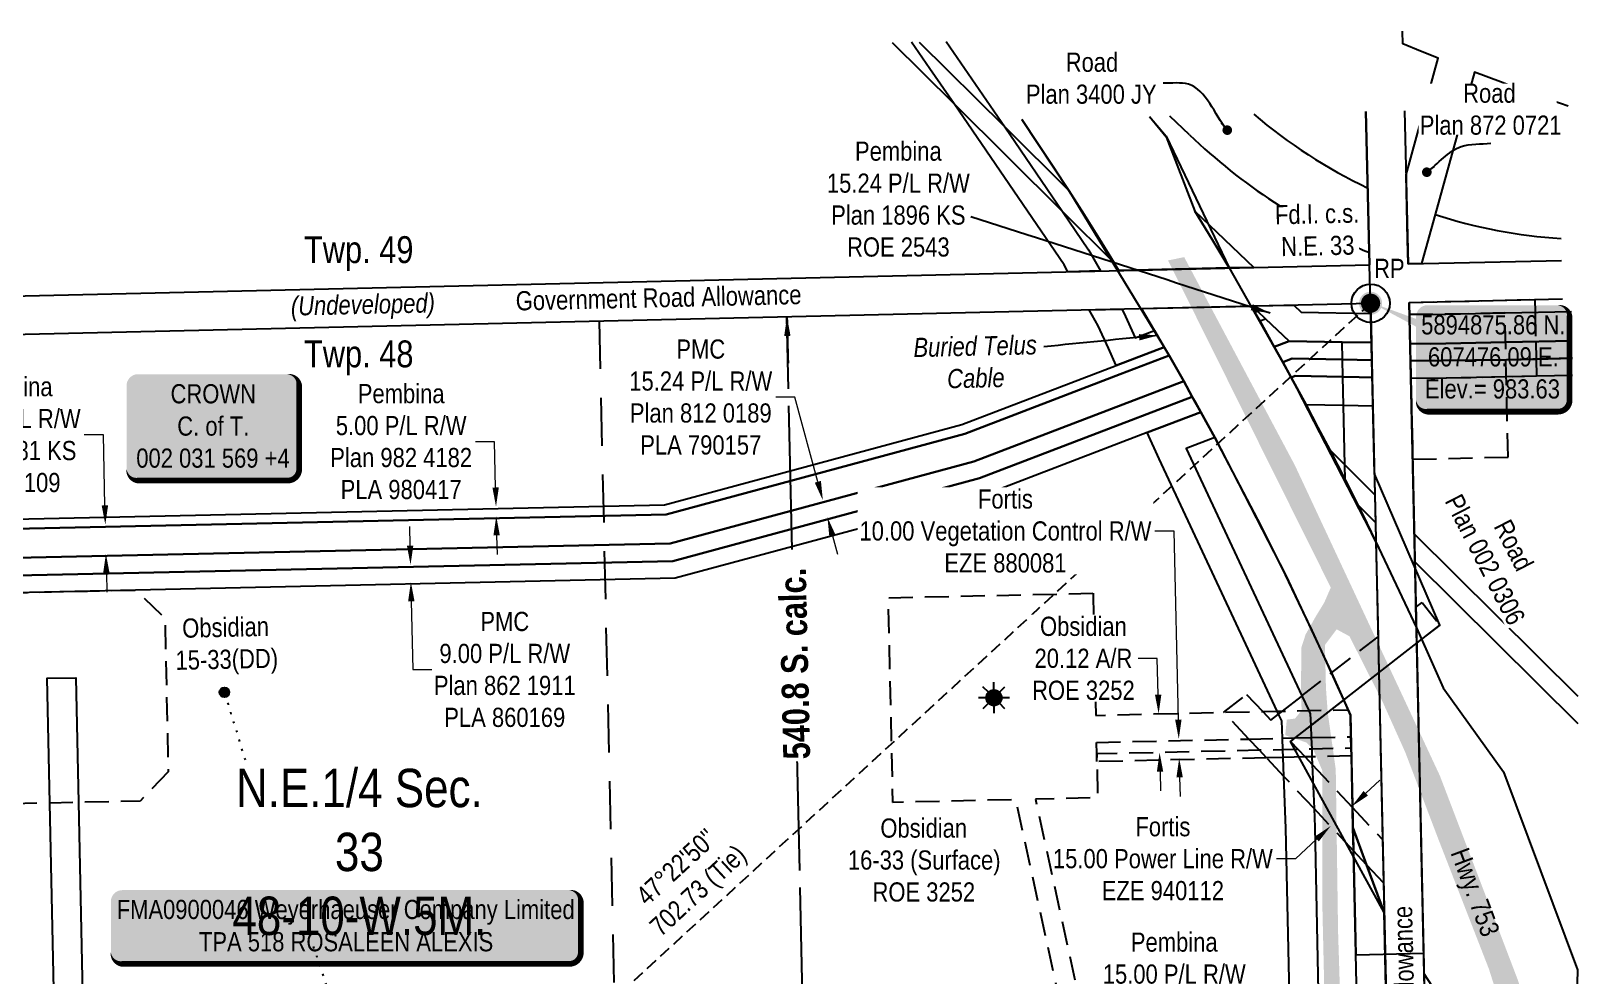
# Model space of a CAD drawing. Extents: x 605913 to 608337, y 5892047 to 5896223.
# Drawn here: x 606778 to 607590, y 5894525 to 5895018 of the extents above; entities that cross this region are included whole.
import ezdxf
from ezdxf.enums import TextEntityAlignment as Align

# ---------------------------------------------------------------- set-up
doc = ezdxf.new("R2010")
doc.units = 0
doc.header["$LTSCALE"] = 5
doc.header["$PDSIZE"] = 5
for name, pattern in [('foc-ACCESSROAD', [3.75, 2.5, -1.25]), ('foc-COORDS', [16.75, 15, -1.75]), ('foc-DOT', [1, 0.2, -0.8]), ('foc-FLOWLINE', [3.75, 2.5, -1.25]), ('foc-LSD', [8, 5, -3]), ('foc-TIELINE', [1.875, 1.25, -0.625])]:
    doc.linetypes.add(name, pattern=pattern)
doc.layers.get('Defpoints').update_dxf_attribs({"color": 9})
for name, color, linetype in [('35', 37, 'Continuous'), ('ABADATA-DRILL', 8, 'foc-DOT'), ('ABADATA-DRILL-T', 8, 'Continuous'), ('AS-POWER', 104, 'foc-POWER'), ('AS-ROADS', 254, 'Continuous'), ('AS-TELUS', 224, 'foc-TEL'), ('C-RW', 13, 'Continuous'), ('C-SYMBOL', 7, 'Continuous'), ('C-WS', 13, 'foc-ACCESSROAD'), ('C-WS-S', 13, 'Continuous'), ('CG-NOTES', 7, 'Continuous'), ('D-TXT', 6, 'Continuous'), ('DETAIL-T', 7, 'Continuous'), ('F-EZE', 190, 'foc-FLOWLINE'), ('F-RW', 190, 'Continuous'), ('F-WS', 190, 'foc-ACCESSROAD'), ('L-BD', 7, 'Continuous'), ('L-MON', 1, 'Continuous'), ('L-ROAD-T', 7, 'Continuous'), ('L-SEC', 7, 'Continuous'), ('L-SECLBL', 7, 'Continuous'), ('L-SECTION-LSD', 7, 'foc-LSD'), ('L-TIE', 7, 'foc-TIELINE'), ('L-TITLEDB', 4, 'Continuous'), ('L-TITLEDB-T', 4, 'Continuous'), ('P-OFFSETS', 7, 'foc-COORDS')]:
    doc.layers.add(name, color=color, linetype=linetype)
for name, color, linetype, lineweight in [('C-AR-T', 13, 'Continuous', 9), ('F-EZE-T', 190, 'Continuous', 9), ('F-RW-T', 190, 'Continuous', 9), ('T-TEXT', 48, 'Continuous', 18)]:
    doc.layers.add(name, color=color, linetype=linetype, lineweight=lineweight)
doc.styles.add('175L', font='ARIALN.TTF', dxfattribs={"height": 20})
doc.styles.add('80', font='ARIALN.TTF', dxfattribs={"height": 10})
doc.styles.add('80CG', font='ARIALN.TTF', dxfattribs={"height": 10})
doc.styles.add('80L', font='ARIALN.TTF', dxfattribs={"height": 10})
doc.styles.add('80LS', font='ARIALNI.TTF', dxfattribs={"height": 10})
doc.styles.add('foc-LtypeFont', font='ARIALN.TTF', dxfattribs={"height": 7.35})
doc.linetypes.add('foc-POWER', pattern='A,6,-1,["P",foc-LtypeFont,S=0.2,R=0,X=-0.625,Y=-0.75],-1.24,4', length=12.24)
doc.linetypes.add('foc-TEL', pattern='A,2,-1,["T",foc-LtypeFont,S=0.2,R=0,X=-0.425,Y=-0.75],-1.24,8', length=12.24)
doc.dimstyles.new('Compass 5 000', dxfattribs={"dimscale": 5, "dimtxt": 9, "dimasz": 2, "dimexe": 0.2, "dimexo": 0.0625, "dimgap": 0.5, "dimtad": 0, "dimtih": 1, "dimtoh": 1, "dimzin": 0, "dimdsep": 46, "dimtxsty": '80CG', "dimcen": 0.1, "dimse1": 1, "dimse2": 1, "dimclrd": 256, "dimclrt": 256, "dimaunit": 1, "dimadec": 4, "dimazin": 0, "dimtfac": 0.06, "dimtofl": 0, "dimtmove": 0, "dimatfit": 1, "dimfxl": 0.2, "dimtolj": 1, "dimtzin": 0, "dimlwd": -1, "dimarcsym": 0})

# ---------------------------------------------------------------- blocks, each defined once
blk = doc.blocks.new('*U40')
h = blk.add_hatch(color=255)
edge = h.paths.add_edge_path()
edge.add_line((-116.5, -20), (116.5, -20))
edge.add_arc((116.5, -14), 6, 270, 360)
edge.add_line((122.5, -14), (122.5, 12.5))
edge.add_arc((116.5, 12.5), 6, 0, 90)
edge.add_line((116.5, 18.5), (-116.5, 18.5))
edge.add_arc((-116.5, 12.5), 6, 90, 180)
edge.add_line((-122.5, 12.5), (-122.5, -14))
edge.add_arc((-116.5, -14), 6, 180, 270)
at = {"color": 44, "flags": 128}
blk.add_lwpolyline([(-116.5, -20, 3, 3, 0), (116.5, -20, 3, 3, 0.414214), (122.5, -14, 3, 3, 0), (122.5, 12.5, 3, 0, 0.414214), (116.5, 18.5, 0, 0, 0), (-116.5, 18.5, 0, 0, 0.414214), (-122.5, 12.5, 0, 0, 0), (-122.5, -14, 0, 3, 0.414214)], format="xyseb", close=True, dxfattribs=at)
at = {"color": 44, "style": '80'}
blk.add_attdef('ENTER_TEXT_001', (-35.99, -5), '', height=10, dxfattribs=at)
blk = doc.blocks.new('*D42')
at = {"layer": 'Defpoints', "color": 0, "transparency": 16777216}
for p in [(607366.89, 5894648.45), (607367.11, 5894638.45), (607376.34, 5894638.65)]:
    blk.add_point(p, dxfattribs=at)
at = {"layer": 'F-EZE-T', "transparency": 16777216}
for p, q in [((607373.73, 5894757.05), (607363.73, 5894757.05)), ((607375.9, 5894658.66), (607373.73, 5894757.05)), ((607376.57, 5894628.66), (607376.79, 5894618.66))]:
    blk.add_line(p, q, dxfattribs=at)
for points in [[(607377.57, 5894658.69), (607374.24, 5894658.62), (607376.12, 5894648.66)], [(607378.23, 5894628.69), (607374.9, 5894628.62), (607376.34, 5894638.65)]]:
    blk.add_solid(points, dxfattribs=at)
at = {"layer": 'F-EZE-T', "transparency": 16777216, "insert": (607285.8, 5894757.05), "char_height": 10, "attachment_point": 5, "style": '80CG', "bg_fill": 3, "box_fill_scale": 1.1, "bg_fill_color": 256, "bg_fill_true_color": 13158600, "bg_fill_transparency": 0}
blk.add_mtext('\\A1;Fortis\\P10.00 Vegetation Control R/W\\PEZE 880081', dxfattribs=at)
blk = doc.blocks.new('*D43')
at = {"layer": 'Defpoints', "color": 0, "transparency": 16777216}
for p in [(607455.29, 5894603.25), (607471.2, 5894608.2), (607460.23, 5894597.96)]:
    blk.add_point(p, dxfattribs=at)
at = {"layer": 'F-EZE-T', "transparency": 16777216}
for p, q in [((607473.57, 5894620.32), (607480.87, 5894627.14)), ((607447.98, 5894596.42), (607436.98, 5894586.16)), ((607436.98, 5894586.16), (607426.98, 5894586.16))]:
    blk.add_line(p, q, dxfattribs=at)
for points in [[(607472.43, 5894621.54), (607474.7, 5894619.1), (607466.26, 5894613.49)], [(607446.84, 5894597.64), (607449.12, 5894595.2), (607455.29, 5894603.25)]]:
    blk.add_solid(points, dxfattribs=at)
at = {"layer": 'F-EZE-T', "transparency": 16777216, "insert": (607367.84, 5894586.16), "char_height": 10, "attachment_point": 5, "style": '80CG'}
blk.add_mtext('\\A1;Fortis\\P15.00 Power Line R/W\\PEZE 940112', dxfattribs=at)
blk = doc.blocks.new('*D49')
at = {"layer": 'Defpoints', "color": 0, "transparency": 16777216}
for p in [(607193.03, 5894764.28), (607153.05, 5894762.95), (607155.43, 5894754.13)]:
    blk.add_point(p, dxfattribs=at)
at = {"layer": 'F-RW-T', "transparency": 16777216}
for p, q in [((607176.12, 5894826.9), (607166.12, 5894826.9)), ((607188.04, 5894782.76), (607176.12, 5894826.9)), ((607195.63, 5894754.62), (607198.24, 5894744.97))]:
    blk.add_line(p, q, dxfattribs=at)
for points in [[(607189.65, 5894783.19), (607186.43, 5894782.32), (607190.64, 5894773.1)], [(607197.24, 5894755.06), (607194.02, 5894754.19), (607193.03, 5894764.28)]]:
    blk.add_solid(points, dxfattribs=at)
at = {"layer": 'F-RW-T', "transparency": 16777216, "insert": (607127.03, 5894826.9), "char_height": 10, "attachment_point": 5, "style": '80CG'}
blk.add_mtext('\\A1;PMC\\P15.24 P/L R/W\\PPlan 812 0189\\PPLA 790157', dxfattribs=at)
blk = doc.blocks.new('*D50')
at = {"layer": 'Defpoints', "color": 0, "transparency": 16777216}
for p in [(607037.9, 5894740.78), (607038.09, 5894731.79), (606975.97, 5894730.46)]:
    blk.add_point(p, dxfattribs=at)
at = {"layer": 'F-RW-T', "transparency": 16777216}
for p, q in [((606975.57, 5894749.45), (606975.35, 5894759.45)), ((606976.19, 5894720.46), (606976.95, 5894684.85)), ((606976.95, 5894684.85), (606986.95, 5894684.85))]:
    blk.add_line(p, q, dxfattribs=at)
for points in [[(606977.23, 5894749.49), (606973.9, 5894749.42), (606975.78, 5894739.45)], [(606977.85, 5894720.5), (606974.52, 5894720.43), (606975.97, 5894730.46)]]:
    blk.add_solid(points, dxfattribs=at)
at = {"layer": 'F-RW-T', "transparency": 16777216, "insert": (607024.89, 5894684.85), "char_height": 10, "attachment_point": 5, "style": '80CG'}
blk.add_mtext('\\A1;PMC\\P9.00 P/L R/W\\PPlan 862 1911\\PPLA 860169', dxfattribs=at)
blk = doc.blocks.new('*D51')
at = {"layer": 'Defpoints', "color": 0, "transparency": 16777216}
for p in [(607432.84, 5894518.38), (607435.74, 5894440.01), (607450.73, 5894440.56)]:
    blk.add_point(p, dxfattribs=at)
at = {"layer": 'F-RW-T', "transparency": 16777216}
for p, q in [((607422.84, 5894518.01), (607412.85, 5894517.64)), ((607457.82, 5894519.31), (607467.81, 5894519.68))]:
    blk.add_line(p, q, dxfattribs=at)
for points in [[(607457.75, 5894520.97), (607457.88, 5894517.64), (607447.82, 5894518.93)], [(607422.78, 5894519.67), (607422.91, 5894516.34), (607432.84, 5894518.38)]]:
    blk.add_solid(points, dxfattribs=at)
at = {"layer": 'F-RW-T', "transparency": 16777216, "insert": (607373.76, 5894517.64), "char_height": 10, "attachment_point": 5, "style": '80CG'}
blk.add_mtext('\\A1;Pembina\\P15.00 P/L R/W\\PPlan 942 2990\\PPLA 930954', dxfattribs=at)
blk = doc.blocks.new('*D52')
at = {"layer": 'Defpoints', "color": 0, "transparency": 16777216}
for p in [(606986.49, 5894769.05), (606986.6, 5894764.06), (607020.33, 5894769.78)]:
    blk.add_point(p, dxfattribs=at)
at = {"layer": 'F-RW-T', "transparency": 16777216}
for p, q in [((607019.6, 5894803.67), (607009.6, 5894803.67)), ((607020.12, 5894779.77), (607019.6, 5894803.67)), ((607020.65, 5894754.78), (607020.86, 5894744.79))]:
    blk.add_line(p, q, dxfattribs=at)
for points in [[(607021.78, 5894779.81), (607018.45, 5894779.74), (607020.33, 5894769.78)], [(607022.32, 5894754.82), (607018.98, 5894754.75), (607020.44, 5894764.78)]]:
    blk.add_solid(points, dxfattribs=at)
at = {"layer": 'F-RW-T', "transparency": 16777216, "insert": (606970.9, 5894803.67), "char_height": 10, "attachment_point": 5, "style": '80CG'}
blk.add_mtext('\\A1;Pembina\\P5.00 P/L R/W\\PPlan 982 4182\\PPLA 980417', dxfattribs=at)
blk = doc.blocks.new('*D55')
at = {"layer": 'Defpoints', "color": 0, "transparency": 16777216}
for p in [(606798.35, 5894760.03), (606816.72, 5894760.42), (606798.67, 5894744.8)]:
    blk.add_point(p, dxfattribs=at)
at = {"layer": 'F-RW-T', "transparency": 16777216}
for p, q in [((606815.72, 5894807.31), (606805.72, 5894807.31)), ((606816.5, 5894770.42), (606815.72, 5894807.31)), ((606817.26, 5894735.2), (606817.47, 5894725.2))]:
    blk.add_line(p, q, dxfattribs=at)
for points in [[(606818.17, 5894770.45), (606814.84, 5894770.38), (606816.72, 5894760.42)], [(606818.92, 5894735.24), (606815.59, 5894735.16), (606817.04, 5894745.2)]]:
    blk.add_solid(points, dxfattribs=at)
at = {"layer": 'F-RW-T', "transparency": 16777216, "insert": (606766.63, 5894807.31), "char_height": 10, "attachment_point": 5, "style": '80CG'}
blk.add_mtext('\\A1;Pembina\\P15.24 P/L R/W\\PPlan 1981 KS\\PROE 3109', dxfattribs=at)
blk = doc.blocks.new('GAS')
h = blk.add_hatch(color=255)
h.dxf.hatch_style = 1
edge = h.paths.add_edge_path()
edge.add_arc((0, 0), 0.9, 0, 360)
for p, q in [((-0.81, 0), (-1.62, 0)), ((-0.57, 0.57), (-1.14, 1.14)), ((0, 0.81), (0, 1.62)), ((0.57, 0.57), (1.14, 1.14)), ((1.62, 0), (0.81, 0)), ((-0.57, -0.57), (-1.14, -1.14)), ((0, -0.81), (0, -1.62)), ((1.14, -1.14), (0.57, -0.57))]:
    blk.add_line(p, q)
blk.add_circle((0, 0), 0.8)
blk = doc.blocks.new('*U60')
h = blk.add_hatch(color=59)
edge = h.paths.add_edge_path()
edge.add_line((-39, -28.5), (39, -28.5))
edge.add_arc((39, -22.5), 6, 270, 360)
edge.add_line((45, -22.5), (45, 21))
edge.add_arc((39, 21), 6, 0, 90)
edge.add_line((39, 27), (-39, 27))
edge.add_arc((-39, 21), 6, 90, 180)
edge.add_line((-45, 21), (-45, -22.5))
edge.add_arc((-39, -22.5), 6, 180, 270)
at = {"color": 1, "flags": 128}
blk.add_lwpolyline([(-39, -28.5, 3, 3, 0), (39, -28.5, 3, 3, 0.414214), (45, -22.5, 3, 3, 0), (45, 21, 3, 0, 0.414214), (39, 27, 0, 0, 0), (-39, 27, 0, 0, 0.414214), (-45, 21, 0, 0, 0), (-45, -22.5, 0, 3, 0.414214)], format="xyseb", close=True, dxfattribs=at)
blk.add_lwpolyline([(-28.1, -11.7, 0, 7.5, 0), (0, 0, 0, 0, 0)], format="xyseb", dxfattribs=at)
at = {"color": 1, "style": '80'}
blk.add_attdef('ENTER_TEXT_001', (-35.99, -5), '', height=10, dxfattribs=at)
blk = doc.blocks.new('fdia')
at = {"color": 255, "const_width": 1}
blk.add_lwpolyline([(-0.5, 0, 1), (0.5, 0, 1)], format="xyb", close=True, dxfattribs=at)
blk = doc.blocks.new('Fdiaa')
blk.add_blockref('fdia', (0, 0))
blk = doc.blocks.new('fdib')
at = {"color": 1, "const_width": 1.6}
blk.add_lwpolyline([(-0.4, 0, 1), (0.4, 0, 1)], format="xyb", close=True, dxfattribs=at)
at = {"color": 1}
blk.add_circle((0, 0), 0.8, dxfattribs=at)
blk = doc.blocks.new('Fdibb')
blk.add_blockref('fdib', (0, 0))
blk = doc.blocks.new('fdicc')
for name in ['Fdibb', 'Fdiaa']:
    blk.add_blockref(name, (0, 0))
blk = doc.blocks.new('FDI')
blk.add_blockref('fdicc', (0, 0))
blk = doc.blocks.new('BH-Existing')
at = {"layer": 'ABADATA-DRILL-T'}
h = blk.add_hatch(color=256, dxfattribs=at)
h.dxf.hatch_style = 1
edge = h.paths.add_edge_path()
edge.add_arc((0, 0), 0.5, 0, 360)
blk.add_circle((0, 0), 0.5, dxfattribs=at)
blk = doc.blocks.new('*U77')
at = {"layer": '35', "color": 3}
blk.add_circle((0, 0), 10, dxfattribs=at)
at = {"layer": '35', "color": 3, "style": '80'}
blk.add_attdef('RP_001', (1.82, 13.19), '', height=10, dxfattribs=at)
blk = doc.blocks.new('*U78')
h = blk.add_hatch(color=254)
edge = h.paths.add_edge_path()
edge.add_line((-34, -28.5), (34, -28.5))
edge.add_arc((34, -22.5), 6, 270, 360)
edge.add_line((40, -22.5), (40, 21))
edge.add_arc((34, 21), 6, 0, 90)
edge.add_line((34, 27), (-34, 27))
edge.add_arc((-34, 21), 6, 90, 180)
edge.add_line((-40, 21), (-40, -22.5))
edge.add_arc((-34, -22.5), 6, 180, 270)
at = {"color": 1, "flags": 128}
blk.add_lwpolyline([(-63.35, 28.35, 0, 10, 0), (0, 0, 5, 5, 0)], format="xyseb", dxfattribs=at)
blk.add_lwpolyline([(-34, -28.5, 3, 3, 0), (34, -28.5, 3, 3, 0.414214), (40, -22.5, 3, 3, 0), (40, 21, 3, 0, 0.414214), (34, 27, 0, 0, 0), (-34, 27, 0, 0, 0.414214), (-40, 21, 0, 0, 0), (-40, -22.5, 0, 3, 0.414214)], format="xyseb", close=True, dxfattribs=at)
at = {"color": 1, "style": '80'}
blk.add_attdef('ENTER_TEXT_001', (-35.99, -5), '', height=10, dxfattribs=at)
blk = doc.blocks.new('*D89')
at = {"layer": 'C-AR-T', "transparency": 16777216}
for p, q in [((607364.93, 5894690.64), (607354.93, 5894690.64)), ((607365.39, 5894671.73), (607364.93, 5894690.64)), ((607366.37, 5894631.56), (607366.61, 5894621.56))]:
    blk.add_line(p, q, dxfattribs=at)
for points in [[(607367.06, 5894671.77), (607363.73, 5894671.69), (607365.63, 5894661.74)], [(607368.03, 5894631.6), (607364.7, 5894631.52), (607366.12, 5894641.56)]]:
    blk.add_solid(points, dxfattribs=at)
at = {"layer": 'Defpoints', "color": 0, "transparency": 16777216}
for p in [(607362.91, 5894661.67), (607365.63, 5894661.74), (607363.4, 5894641.49)]:
    blk.add_point(p, dxfattribs=at)
at = {"layer": 'C-AR-T', "transparency": 16777216, "insert": (607326.43, 5894690.64), "char_height": 10, "attachment_point": 5, "style": '80CG', "bg_fill": 3, "box_fill_scale": 1.1, "bg_fill_color": 256, "bg_fill_true_color": 13158600, "bg_fill_transparency": 0}
blk.add_mtext('\\A1;Obsidian\\P20.12 A/R\\PROE 3252', dxfattribs=at)

msp = doc.modelspace()

# ---------------------------------------------------------------- hatches: boundary and pattern name
at = {"layer": 'AS-ROADS'}
h = msp.add_hatch(color=256, dxfattribs=at)
h.dxf.hatch_style = 1
h.paths.add_polyline_path([(607506.972, 5893981.164), (607505.912, 5894076.681), (607502.732, 5894146.985), (607500.218, 5894193.83), (607486.836, 5894246.954), (607465.622, 5894334.648), (607461.648, 5894361.144), (607461.25, 5894408.271), (607461.121, 5894485.548), (607459.135, 5894548.389), (607457.933, 5894632.68), (607453.746, 5894662.466), (607452.814, 5894675.247), (607452.29, 5894697.674), (607458.415, 5894705.795), (607465.072, 5894702.2), (607482.266, 5894668.184), (607494.182, 5894641.632), (607511.545, 5894596.016), (607537.753, 5894528.674), (607556.508, 5894469.219), (607569.721, 5894473.055), (607552.672, 5894523.347), (607512.179, 5894629.51), (607436.692, 5894791.227), (607378.937, 5894899.908), (607370.569, 5894898.184), (607455.346, 5894727.609), (607451.946, 5894719.776), (607447.531, 5894712.55), (607442.178, 5894703.051), (607440.037, 5894696.361), (607439.77, 5894671.608), (607440.171, 5894663.58), (607436.692, 5894659.26), (607432.41, 5894658.725), (607431.607, 5894650.563), (607442.58, 5894646.816), (607446.059, 5894643.471), (607450.94, 5894632.141), (607450.977, 5894560.479), (607452.696, 5894485.831), (607453.412, 5894378.185), (607454.652, 5894360.592), (607458.746, 5894333.303), (607480.04, 5894245.276), (607493.264, 5894192.777), (607495.741, 5894146.64), (607499.972, 5893981.087)])

# ---------------------------------------------------------------- linework, layer by layer
at = {"layer": 'ABADATA-DRILL', "flags": 128}
msp.add_lwpolyline([(606978.834, 5894339.956), (606978.834, 5894339.956), (606978.73, 5894339.693), (606978.655, 5894339.472), (606978.588, 5894339.34), (606978.539, 5894339.279), (606978.352, 5894339.155), (606978.073, 5894339.098), (606977.711, 5894339.19), (606977.294, 5894339.471), (606976.805, 5894339.9), (606976.223, 5894340.427), (606975.568, 5894341.073), (606974.87, 5894341.858), (606974.109, 5894342.811), (606973.314, 5894343.933), (606972.504, 5894345.235), (606971.762, 5894346.689), (606971.147, 5894348.226), (606970.632, 5894349.775), (606970.096, 5894351.373), (606969.479, 5894353.05), (606968.819, 5894354.825), (606968.096, 5894356.73), (606967.381, 5894358.734), (606966.744, 5894360.84), (606966.204, 5894363.069), (606965.802, 5894365.36), (606965.46, 5894367.703), (606965.145, 5894370.167), (606964.847, 5894372.741), (606964.608, 5894375.386), (606964.357, 5894378.101), (606964.046, 5894380.805), (606963.686, 5894383.518), (606962.941, 5894389.062), (606962.558, 5894391.915), (606962.153, 5894394.776), (606961.306, 5894400.479), (606960.897, 5894403.08), (606959.918, 5894408.39), (606958.945, 5894413.899), (606958.069, 5894419.491), (606957.099, 5894424.851), (606956.041, 5894430.138), (606955.065, 5894435.308), (606954.052, 5894440.346), (606952.929, 5894445.372), (606951.818, 5894450.329), (606950.71, 5894455.165), (606949.52, 5894460.04), (606948.204, 5894465.222), (606946.938, 5894470.385), (606945.68, 5894475.198), (606944.125, 5894480.344), (606942.479, 5894485.469), (606940.863, 5894490.664), (606939.186, 5894495.878), (606937.599, 5894501.074), (606936.11, 5894506.401), (606934.601, 5894511.679), (606933.024, 5894516.915), (606931.356, 5894522.139), (606929.715, 5894527.094), (606928.094, 5894532.049), (606926.423, 5894536.972), (606924.713, 5894541.885), (606922.889, 5894546.966), (606921.062, 5894552.156), (606919.352, 5894557.499), (606917.704, 5894562.784), (606916.243, 5894567.712), (606914.662, 5894573.559), (606913.055, 5894579.644), (606911.413, 5894585.959), (606909.673, 5894592.232), (606907.751, 5894598.09), (606905.624, 5894603.284), (606903.311, 5894607.873), (606901.108, 5894612.035), (606899.115, 5894616.131), (606897.364, 5894620.193), (606895.75, 5894623.948), (606894.114, 5894627.302), (606892.472, 5894630.516), (606891.058, 5894633.786), (606889.914, 5894637.101), (606888.806, 5894640.557), (606887.617, 5894644.551), (606886.412, 5894648.775), (606885.203, 5894652.719), (606883.993, 5894656.313), (606882.862, 5894659.899), (606882.07, 5894662.652), (606881.832, 5894663.467), (606880.849, 5894666.725), (606879.872, 5894669.724), (606878.779, 5894672.971)], dxfattribs=at)
at = {"layer": 'AS-POWER', "flags": 128}
msp.add_lwpolyline([(607496.075, 5893980.607), (607483.162, 5894558.151), (607434.382, 5894647.405), (607512.124, 5894708.046), (607478.065, 5894786.984), (607476.085, 5894875.86), (607475.587, 5894895.962), (607473.61, 5894975.79)], dxfattribs=at)
at = {"layer": 'AS-TELUS', "flags": 128}
for points in [[(607294.369, 5894971.646), (607318.776, 5894934.626), (607371.075, 5894848.544), (607394.83, 5894805.853), (607431.865, 5894733.84), (607455.752, 5894683.107), (607465.604, 5894661.087), (607468.394, 5894536.084), (607503.75, 5894536.872)], [(607360.874, 5894973.184), (607369.53, 5894963.041), (607402.317, 5894894.264), (607434.703, 5894837.152), (607478.857, 5894751.437), (607499.97, 5894706.547), (607513.885, 5894675.357), (607545.358, 5894631.472), (607583.922, 5894528.28)], [(607516.177, 5893981.124), (607509.59, 5894274.706), (607503.99, 5894526.088), (607496.189, 5894876.308)]]:
    msp.add_lwpolyline(points, dxfattribs=at)
at = {"layer": 'C-RW'}
for points in [[(607240.86, 5895012.044), (607285.405, 5894967.788), (607318.776, 5894934.626), (607326.748, 5894922.133), (607334.625, 5894909.579), (607342.408, 5894896.964), (607315.526, 5894923.658), (607258.995, 5894979.843), (607226.901, 5895011.727)], [(607584.296, 5894656.532), (607499.201, 5894741.088), (607498.892, 5894754.982), (607498.878, 5894755.6), (607584.065, 5894670.936)], [(606790.032, 5894509.985), (606787.749, 5894615.231), (606786.338, 5894680.263), (606801.328, 5894680.596), (606802.74, 5894615.558), (606804.905, 5894515.754)]]:
    msp.add_lwpolyline(points, dxfattribs=at)
msp.add_lwpolyline([(607478.309, 5894776.032), (607478.631, 5894761.544), (607469.354, 5894770.768), (607462.867, 5894783.686), (607454.818, 5894799.369), (607462.691, 5894791.544), (607478.309, 5894776.032)], close=True, dxfattribs=at)
at = {"layer": 'C-WS', "flags": 128}
for points in [[(606849.526, 5894631.588), (606834.849, 5894616.258), (606802.74, 5894615.558), (606787.749, 5894615.231), (606754.825, 5894614.514), (606739.494, 5894629.192), (606737.751, 5894709.216), (606737.424, 5894724.219), (606832.455, 5894726.286), (606847.784, 5894711.613), (606849.526, 5894631.588)], [(607331.479, 5894724.659), (607332.915, 5894660.941), (607399.673, 5894662.563), (607419.899, 5894662.901), (607427.481, 5894663.071), (607430.141, 5894663.131), (607443.874, 5894663.441), (607455.268, 5894663.697), (607464.36, 5894663.896), (607465.604, 5894661.087), (607465.856, 5894649.805), (607465.99, 5894643.804), (607445.392, 5894643.34), (607438.33, 5894643.18), (607430.381, 5894643.001), (607418.211, 5894642.727), (607333.368, 5894640.816), (607333.459, 5894636.814), (607333.883, 5894617.95), (607301.452, 5894617.219), (607406.546, 5894136.172), (607408.752, 5894126.076), (607419.086, 5894078.608), (607408.846, 5894078.343), (607398.501, 5894125.836), (607396.283, 5894135.99), (607291.2, 5894616.988), (607227.174, 5894615.545), (607224.769, 5894722.255), (607331.479, 5894724.659)]]:
    msp.add_lwpolyline(points, close=True, dxfattribs=at)
at = {"layer": 'F-EZE'}
for points in [[(607502.634, 5894700.644), (607500.145, 5894698.704), (607499.971, 5894706.546), (607499.728, 5894717.413), (607502.894, 5894719.881), (607512.124, 5894708.046), (607502.634, 5894700.644)], [(607455.268, 5894663.697), (607444.916, 5894655.622), (607436.613, 5894649.146), (607434.382, 5894647.405), (607438.33, 5894643.18), (607441.995, 5894639.259), (607445.704, 5894635.291), (607466.681, 5894612.847), (607482.316, 5894596.132), (607482.818, 5894573.618), (607474.031, 5894583.007), (607467.183, 5894590.331), (607446.593, 5894612.36), (607430.925, 5894629.124), (607421.877, 5894638.806), (607418.211, 5894642.727), (607412.716, 5894648.608), (607399.673, 5894662.563), (607411.487, 5894671.9), (607419.899, 5894662.901), (607424.093, 5894658.414), (607428.171, 5894661.594), (607430.141, 5894663.131), (607440.312, 5894671.065), (607455.752, 5894683.107), (607479.958, 5894701.984), (607480.375, 5894683.275), (607462.083, 5894669.013), (607455.268, 5894663.697)], [(607465.99, 5894643.804), (607466.079, 5894639.802), (607445.547, 5894639.339), (607441.995, 5894639.259), (607430.538, 5894639.001), (607421.877, 5894638.806), (607333.459, 5894636.814), (607333.368, 5894640.816), (607333.233, 5894646.817), (607412.716, 5894648.608), (607430.146, 5894649), (607436.613, 5894649.146), (607445.16, 5894649.339), (607465.856, 5894649.805), (607465.99, 5894643.804)]]:
    msp.add_lwpolyline(points, close=True, dxfattribs=at)
at = {"layer": 'F-RW'}
for points in [[(607254.844, 5895012.361), (607258.81, 5895006.726), (607285.405, 5894967.788), (607315.526, 5894923.658), (607329.105, 5894903.781), (607335.275, 5894892.71), (607318.304, 5894892.317), (607316.344, 5894895.875), (607258.995, 5894979.843), (607246.47, 5894998.179), (607236.777, 5895011.951)], [(607581.091, 5894856.307), (607546.63, 5894855.558), (607507.466, 5894854.706), (607496.665, 5894854.923), (607496.326, 5894870.163), (607507.444, 5894869.939), (607546.3, 5894870.791), (607580.847, 5894871.542)], [(607581.238, 5894847.172), (607546.827, 5894846.424), (607496.869, 5894845.776), (607496.665, 5894854.923), (607507.466, 5894854.706), (607546.63, 5894855.558), (607581.091, 5894856.307)], [(606578.316, 5894759.08), (606656.673, 5894760.801), (606671.678, 5894761.131), (606674.21, 5894761.187), (607108.195, 5894770.667), (607263.095, 5894812.572), (607343.565, 5894843.378), (607368.555, 5894852.933), (607371.075, 5894848.544), (607345.652, 5894838.816), (607264.653, 5894807.794), (607108.912, 5894765.685), (606674.317, 5894756.192), (606671.765, 5894756.136), (606656.761, 5894755.806), (606578.39, 5894754.084)], [(607581.382, 5894838.171), (607562.549, 5894837.762), (607547.023, 5894837.424), (607507.441, 5894836.564), (607497.069, 5894836.771), (607496.869, 5894845.776), (607546.827, 5894846.424), (607562.339, 5894846.76), (607581.238, 5894847.171)], [(606578.616, 5894738.859), (606657.026, 5894740.581), (606672.031, 5894740.911), (606674.644, 5894740.968), (607111.092, 5894750.504), (607269.369, 5894793.31), (607378.679, 5894835.145), (607383.178, 5894827.096), (607272.199, 5894784.608), (607112.397, 5894741.386), (606674.839, 5894731.832), (606674.663, 5894731.828), (606672.19, 5894731.773), (606657.186, 5894731.444), (606578.751, 5894729.721)], [(606578.751, 5894729.721), (606657.186, 5894731.444), (606672.19, 5894731.773), (606674.498, 5894731.824), (606674.839, 5894731.832), (607112.397, 5894741.386), (607272.199, 5894784.608), (607383.178, 5894827.096), (607384.649, 5894824.44), (607387.584, 5894819.131), (607359.578, 5894808.423), (607274.977, 5894776.036), (607113.685, 5894732.415), (606832.455, 5894726.285), (606737.424, 5894724.218), (606675.031, 5894722.861), (606674.69, 5894722.854), (606672.347, 5894722.802), (606657.342, 5894722.473), (606578.884, 5894720.753)], [(607434.151, 5894499.418), (607431.981, 5894602.208), (607430.925, 5894629.124), (607430.538, 5894639.001), (607430.381, 5894643.001), (607430.146, 5894649), (607429.789, 5894658.132), (607428.171, 5894661.594), (607427.481, 5894663.071), (607365.936, 5894794.804), (607359.578, 5894808.423), (607387.584, 5894819.131), (607394.83, 5894805.853), (607379.972, 5894800.172), (607440.312, 5894671.065), (607443.874, 5894663.441), (607444.679, 5894661.718), (607444.916, 5894655.622), (607445.16, 5894649.339), (607445.392, 5894643.34), (607445.547, 5894639.339), (607445.704, 5894635.291), (607446.593, 5894612.36), (607446.969, 5894602.664), (607449.14, 5894499.865)], [(607473.708, 5894298.077), (607467.183, 5894590.331), (607466.914, 5894602.401), (607474.031, 5894583.007), (607483.162, 5894558.151), (607488.999, 5894296.138)]]:
    msp.add_lwpolyline(points, dxfattribs=at)
for points in [[(607415.258, 5894894.564), (607402.317, 5894894.264), (607393.502, 5894909.045), (607384.524, 5894923.808), (607415.258, 5894894.564)], [(607347.512, 5894870.905), (607353.454, 5894857.853), (607363.49, 5894861.693), (607368.555, 5894852.933), (607343.565, 5894843.378), (607339.417, 5894852.492), (607334.121, 5894864.123), (607329.45, 5894872.461), (607346.418, 5894872.854), (607347.512, 5894870.905)], [(607417.357, 5894871.597), (607415.818, 5894871.008), (607413.839, 5894874.416), (607414.365, 5894874.429), (607417.357, 5894871.597)], [(607476.203, 5894870.558), (607476.542, 5894855.322), (607461.258, 5894855.624), (607433.645, 5894856.168), (607421.385, 5894867.787), (607417.357, 5894871.597), (607414.365, 5894874.429), (607436.011, 5894874.931), (607439.844, 5894871.289), (607476.203, 5894870.558)], [(607433.645, 5894856.168), (607425.853, 5894853.187), (607418.315, 5894866.612), (607421.381, 5894867.789), (607433.645, 5894856.168)], [(607476.542, 5894855.322), (607476.746, 5894846.175), (607461.462, 5894846.479), (607435.255, 5894846.996), (607430.337, 5894845.115), (607425.853, 5894853.187), (607433.645, 5894856.168), (607461.258, 5894855.624), (607476.542, 5894855.322)], [(607478.631, 5894761.544), (607478.857, 5894751.437), (607474.132, 5894761.113), (607469.354, 5894770.768), (607462.867, 5894783.686), (607462.691, 5894791.544), (607462, 5894822.47), (607461.663, 5894837.473), (607461.462, 5894846.479), (607461.258, 5894855.624), (607476.542, 5894855.322), (607476.746, 5894846.175), (607476.947, 5894837.172), (607476.969, 5894836.182), (607477.281, 5894822.169), (607478.309, 5894776.032), (607478.631, 5894761.544)], [(607378.679, 5894835.145), (607269.369, 5894793.31), (607111.092, 5894750.504), (606674.644, 5894740.968), (606674.317, 5894756.192), (607108.912, 5894765.685), (607264.653, 5894807.794), (607345.652, 5894838.816), (607371.075, 5894848.544), (607378.679, 5894835.145)], [(607476.746, 5894846.175), (607476.946, 5894837.172), (607470.055, 5894837.308), (607461.663, 5894837.473), (607436.829, 5894837.964), (607434.703, 5894837.152), (607433.25, 5894839.805), (607430.337, 5894845.115), (607435.255, 5894846.996), (607461.462, 5894846.479), (607476.746, 5894846.175)], [(607476.969, 5894836.182), (607477.281, 5894822.169), (607462, 5894822.47), (607442.44, 5894822.857), (607434.703, 5894837.152), (607436.829, 5894837.964), (607461.663, 5894837.473), (607470.055, 5894837.308), (607476.947, 5894837.172), (607476.969, 5894836.182)]]:
    msp.add_lwpolyline(points, close=True, dxfattribs=at)
at = {"layer": 'F-WS'}
for points in [[(607562.339, 5894846.76), (607562.549, 5894837.762), (607547.023, 5894837.424), (607507.441, 5894836.564), (607497.069, 5894836.771), (607496.869, 5894845.776), (607496.665, 5894854.923), (607496.326, 5894870.163), (607496.189, 5894876.316), (607546.156, 5894877.445), (607561.613, 5894877.794), (607561.769, 5894871.126), (607562.125, 5894855.894), (607562.339, 5894846.76)], [(607498.011, 5894794.501), (607547.702, 5894795.67), (607546.073, 5894870.786), (607507.444, 5894869.939), (607496.326, 5894870.163)]]:
    msp.add_lwpolyline(points, close=True, dxfattribs=at)
at = {"layer": 'L-SEC'}
for p, q in [((607473.61, 5894975.79), (607475.587, 5894895.962)), ((607493.713, 5894976.254), (607495.691, 5894896.418)), ((606671.687, 5894877.38), (607475.587, 5894895.962)), ((607495.691, 5894896.418), (607575.571, 5894898.23)), ((607496.189, 5894876.308), (607576.019, 5894878.126)), ((606672.152, 5894857.277), (607476.085, 5894875.86)), ((607476.085, 5894875.86), (607493.801, 5894080.54)), ((607496.189, 5894876.308), (607513.905, 5894080.988))]:
    msp.add_line(p, q, dxfattribs=at)
at = {"layer": 'L-SECTION-LSD'}
msp.add_line((607074.118, 5894866.569), (607082.864, 5894468.39), dxfattribs=at)
at = {"layer": 'L-TITLEDB', "linetype": 'Continuous'}
msp.add_line((607381.764, 5894963.605), (607371.496, 5894973.429), dxfattribs=at)
at = {"layer": 'L-TITLEDB'}
for points in [[(607579.13, 5894978.548), (607570.992, 5894981.375), (607565.172, 5894983.446), (607563.544, 5894984.023), (607557.99, 5894986.02), (607557.334, 5894986.257), (607556.366, 5894986.607), (607550.821, 5894988.633), (607549.201, 5894989.227), (607543.719, 5894991.253), (607530.148, 5894996.369), (607509.665, 5894922.068), (607502.642, 5894896.576), (607495.691, 5894896.419), (607495.382, 5894908.863), (607494.542, 5894942.791), (607511.359, 5895003.615), (607502.109, 5895007.311), (607492.851, 5895011.06), (607492.685, 5895017.754)], [(607360.874, 5894973.184), (607369.639, 5894962.583), (607384.524, 5894923.808), (607393.502, 5894909.045), (607402.317, 5894894.264), (607360.367, 5894893.291), (607344.828, 5894892.931), (607342.408, 5894896.964), (607334.625, 5894909.579), (607326.748, 5894922.133), (607318.776, 5894934.626), (607310.614, 5894947.212), (607302.356, 5894959.733), (607294.369, 5894971.646)], [(607589.821, 5894312.1), (607587.375, 5894319.122), (607581.932, 5894335.175), (607576.625, 5894351.274), (607535.494, 5894477.694), (607503.99, 5894526.087), (607500.145, 5894698.704), (607499.971, 5894706.546), (607502.634, 5894700.644), (607506.994, 5894690.982), (607513.885, 5894675.357), (607545.358, 5894631.472), (607583.922, 5894528.28), (607583.026, 5894493.127), (607587.119, 5894480.549)]]:
    msp.add_lwpolyline(points, dxfattribs=at)
msp.add_lwpolyline([(607482.818, 5894573.618), (607483.162, 5894558.151), (607474.031, 5894583.007), (607466.914, 5894602.401), (607466.711, 5894611.483), (607466.681, 5894612.847), (607466.079, 5894639.802), (607465.99, 5894643.804), (607465.856, 5894649.805), (607465.604, 5894661.087), (607464.36, 5894663.896), (607462.083, 5894669.013), (607459.061, 5894675.817), (607455.752, 5894683.107), (607452.398, 5894690.494), (607445.616, 5894705.117), (607438.715, 5894719.683), (607431.694, 5894734.192), (607424.556, 5894748.643), (607417.3, 5894763.037), (607409.927, 5894777.369), (607402.436, 5894791.642), (607394.83, 5894805.853), (607387.584, 5894819.131), (607383.178, 5894827.096), (607378.679, 5894835.145), (607371.075, 5894848.544), (607368.555, 5894852.933), (607363.49, 5894861.693), (607356.772, 5894873.094), (607413.839, 5894874.416), (607415.818, 5894871.008), (607418.315, 5894866.612), (607425.853, 5894853.187), (607430.337, 5894845.115), (607434.703, 5894837.152), (607442.44, 5894822.857), (607448.668, 5894811.134), (607454.818, 5894799.369), (607462.867, 5894783.686), (607469.354, 5894770.768), (607474.132, 5894761.113), (607478.857, 5894751.437), (607479.958, 5894701.984), (607480.375, 5894683.275), (607482.316, 5894596.132), (607482.818, 5894573.618)], close=True, dxfattribs=at)
at = {"layer": 'L-TITLEDB', "linetype": 'Continuous'}
for centre, radius, start, end in [((607593.487, 5895184.724), 275.721, 229.700656, 244.468837), ((607593.546, 5895184.719), 306.175, 226.234901, 247.312323), ((607593.689, 5895184.72), 275.744, 252.259601, 266.180066)]:
    msp.add_arc(centre, radius, start, end, dxfattribs=at)
at = {"layer": 'P-OFFSETS', "flags": 128}
msp.add_lwpolyline([(607184.408, 5894328.802), (607171.925, 5894868.829)], dxfattribs=at)

# ---------------------------------------------------------------- block references
at = {"layer": '35'}
msp.add_blockref('*U77', (607476.085, 5894875.86), dxfattribs=at).add_auto_attribs({'RP_001': 'RP'})
at = {"layer": 'ABADATA-DRILL-T', "xscale": 5, "yscale": 5, "zscale": 5}
msp.add_blockref('BH-Existing', (606878.779, 5894672.971), dxfattribs=at)
at = {"layer": 'CG-NOTES'}
ref = msp.add_blockref('*U60', (606872.771, 5894811.882), dxfattribs=dict(at, xscale=0.99959387, yscale=0.99959387, zscale=0.99959387))
ref.add_attrib('ENTER_TEXT_001', 'CROWN', (606850.72, 5894823.649), dxfattribs={"layer": '0', "color": 1, "height": 9.9959, "style": '80'})
ref.add_attrib('ENTER_TEXT_002', 'C. of T.', (606854.214, 5894806.812), dxfattribs={"layer": '0', "color": 1, "height": 9.9959, "style": '80'})
ref.add_attrib('ENTER_TEXT_003', '002 031 569 +4', (606832.862, 5894790.111), dxfattribs={"layer": '0', "color": 1, "height": 9.99594, "style": '80'})
at = {"layer": 'DETAIL-T'}
ref = msp.add_blockref('*U78', (607539.775, 5894847.832), dxfattribs=at)
ref.add_attrib('ENTER_TEXT_001', '5894875.86 N.', (607502.456, 5894859.605), dxfattribs={"layer": '0', "color": 1, "height": 10, "style": '80'})
ref.add_attrib('ENTER_TEXT_002', '607476.09 E.', (607505.979, 5894842.897), dxfattribs={"layer": '0', "color": 1, "height": 10, "style": '80'})
ref.add_attrib('ENTER_TEXT_003', 'Elev.= 983.63', (607504.4, 5894826.19), dxfattribs={"layer": '0', "color": 1, "height": 10, "style": '80'})
at = {"layer": 'L-MON', "xscale": 5, "yscale": 5, "zscale": 5}
for p in [(607476.085, 5894875.86), (607476.091, 5894875.861)]:
    msp.add_blockref('FDI', p, dxfattribs=at)

# ---------------------------------------------------------------- texts
at = {"layer": 'ABADATA-DRILL-T', "insert": (606856.345, 5894711.381), "char_height": 10, "attachment_point": 1, "rotation": 1.248624, "style": '80L', "bg_fill": 3, "box_fill_scale": 1, "bg_fill_color": 256, "bg_fill_transparency": 0}
msp.add_mtext_dynamic_manual_height_columns('\\pi0.33087;Obsidian\\P\\pi-3.5197;15-33(DD)', width=44.49529, gutter_width=50, heights=[0], dxfattribs=at)
at = {"layer": 'AS-TELUS', "insert": (607269.872, 5894858.494), "char_height": 10, "width": 65.7522, "attachment_point": 2, "rotation": 1.32416, "style": '80LS'}
msp.add_mtext('Buried Telus Cable', dxfattribs=at)
at = {"layer": 'C-AR-T', "insert": (607203.022, 5894607.182), "char_height": 9.99594, "attachment_point": 1, "style": '80L'}
msp.add_mtext_dynamic_manual_height_columns('\\pi17.59;Obsidian\\P\\pi0.67969;16-33 (Surface)\\P\\pi13.505;ROE 3252', width=78.99495, gutter_width=50, heights=[0], dxfattribs=at)
at = {"layer": 'D-TXT', "color": 3, "char_height": 13.9943, "attachment_point": 1, "style": '80L'}
for s, insert in [('Twp. 49', (606920.282, 5894910.819)), ('Twp. 48', (606920.282, 5894856.446))]:
    msp.add_mtext_dynamic_manual_height_columns(s, width=56.46469, gutter_width=47.5, heights=[0], dxfattribs=dict(at, insert=insert))
at = {"layer": 'L-BD', "insert": (607110.81, 5894585.628), "char_height": 9.99594, "width": 64.33034, "attachment_point": 2, "rotation": 42.6982, "style": '80L'}
msp.add_mtext("47°22'50''\\P702.73 (Tie)", dxfattribs=at)
at = {"layer": 'L-ROAD-T', "style": '80L'}
for rotation, p in [(1.299081, (607105.029, 5894878.747)), (91.251001, (607494.345, 5894487.133))]:
    msp.add_text('Government Road Allowance', height=9.99594, rotation=rotation, dxfattribs=at).set_placement(p, align=Align.MIDDLE_CENTER)
at = {"layer": 'L-TITLEDB-T', "style": '80L'}
msp.add_text('Hwy. 753', height=9.9959, rotation=290.491579, dxfattribs=at).set_placement((607517.634, 5894589.332))
at = {"layer": 'L-TITLEDB-T', "insert": (607294.103, 5895006.544), "char_height": 9.99594, "attachment_point": 1, "style": '80L'}
msp.add_mtext_dynamic_manual_height_columns('\\pi23.111;Road\\P\\pi2.359;Plan 3400 JY', width=71.87353, gutter_width=50, heights=[0], dxfattribs=at)
at = {"layer": 'T-TEXT', "style": '80LS'}
msp.add_text('(Undeveloped)', height=9.99594, rotation=1.299081, dxfattribs=at).set_placement((606950.943, 5894875.253), align=Align.MIDDLE_CENTER)

# ---------------------------------------------------------------- dimensions: what is measured, and where the dimension line sits
at = {"layer": 'F-RW-T'}
for base, p1, p2, angle, text, picture, middle in [((607193.027, 5894764.278), (607153.05, 5894762.954), (607155.433, 5894754.128), 285.109752, 'PMC\\P15.24 P/L R/W\\PPlan 812 0189\\PPLA 790157', '*D49', (607127.032, 5894826.902)), ((606816.719, 5894760.421), (606798.675, 5894744.805), (606798.349, 5894760.027), 91.22629, 'Pembina\\P15.24 P/L R/W\\PPlan 1981 KS\\PROE 3109', '*D55', (606766.629, 5894807.313)), ((607020.329, 5894769.777), (606986.6, 5894764.057), (606986.493, 5894769.053), 91.226395, 'Pembina\\P5.00 P/L R/W\\PPlan 982 4182\\PPLA 980417', '*D52', (606970.9, 5894803.665)), ((607432.837, 5894518.379), (607450.73, 5894440.561), (607435.743, 5894440.005), 182.12415, 'Pembina\\P15.00 P/L R/W\\PPlan 942 2990\\PPLA 930954', '*D51', (607373.764, 5894517.637))]:
    dim = msp.add_linear_dim(base=base, p1=p1, p2=p2, angle=angle, text=text, dimstyle='Compass 5 000', dxfattribs=at)
    dim.commit()
    dim.dimension.update_dxf_attribs({"geometry": picture, "text_midpoint": middle, "dimtype": 161})

# ---------------------------------------------------------------- leaders
at = {"layer": 'AS-TELUS', "linetype": 'ByBlock', "path_type": 1}
msp.add_leader([(607365.445, 5894859.11), (607305.829, 5894853.164)], dimstyle='Compass 5 000', override={"dimgap": 0.5, "dimtad": 0}, dxfattribs=at)
at = {"layer": 'L-TITLEDB-T', "path_type": 1}
for points, override in [([(607401.389, 5894966.126), (607381.225, 5894990.033), (607367.94, 5894990.697)], {"dimasz": 1, "dimgap": 0.5, "dimtad": 0, "dimldrblk": 'Dot'}), ([(607505.39, 5894944.2), (607523.303, 5894957.564), (607538.693, 5894959.329)], {"dimasz": 1, "dimldrblk": 'Dot'})]:
    msp.add_leader(points, dimstyle='Compass 5 000', override=override, dxfattribs=at)
at = {"layer": 'P-OFFSETS', "color": 2, "path_type": 1}
msp.add_leader([(607171.925, 5894868.829), (607172.486, 5894844.583)], dimstyle='Compass 5 000', override={"dimgap": 0.5, "dimtad": 0}, dxfattribs=at)

# ---------------------------------------------------------------- next in the draw order: texts
at = {"layer": 'C-SYMBOL', "color": 3, "insert": (606949.124, 5894633.074), "char_height": 19.99188, "width": 159.53491, "attachment_point": 2, "style": '175L', "bg_fill": 3, "box_fill_scale": 1.15, "bg_fill_color": 256, "bg_fill_true_color": 256, "bg_fill_transparency": 0}
msp.add_mtext('N.E.1/4 Sec. 33 48-10-W.5M.', dxfattribs=at)
at = {"layer": 'F-RW-T', "insert": (607229.991, 5894930.112), "char_height": 9.99594, "attachment_point": 5, "style": '80CG', "bg_fill": 3, "box_fill_scale": 1.1, "bg_fill_color": 256, "bg_fill_true_color": 13158600, "bg_fill_transparency": 0}
msp.add_mtext('\\A1;Pembina\\P15.24 P/L R/W\\PPlan 1896 KS\\PROE 2543', dxfattribs=at)
at = {"layer": 'L-TITLEDB-T', "insert": (607501.217, 5894990.407), "char_height": 9.99594, "attachment_point": 1, "style": '80L', "bg_fill": 3, "box_fill_scale": 1, "bg_fill_color": 256, "bg_fill_transparency": 0}
msp.add_mtext_dynamic_manual_height_columns('\\pi23.111;Road\\P\\pi0.50437;Plan 872 0721', width=71.87353, gutter_width=50, heights=[0], dxfattribs=at)
at = {"layer": 'L-TITLEDB-T', "insert": (607537.949, 5894785.39), "char_height": 9.99594, "attachment_point": 1, "rotation": 297.198088, "style": '80L', "bg_fill": 3, "box_fill_scale": 1.15, "bg_fill_color": 256, "bg_fill_true_color": 256, "bg_fill_transparency": 0}
msp.add_mtext_dynamic_manual_height_columns('\\pi23.899;Road\\P\\pi0.50469;Plan 002 0306', width=73.44925, gutter_width=50, heights=[0], dxfattribs=at)
at = {"layer": 'P-OFFSETS', "insert": (607175.998, 5894687.918), "char_height": 10, "attachment_point": 5, "rotation": 91.32416, "style": '80CG', "bg_fill": 3, "box_fill_scale": 1.1, "bg_fill_color": 256, "bg_fill_true_color": 13158600, "bg_fill_transparency": 0}
msp.add_mtext('\\A1;{\\fArial Narrow|b1|i0|c0|p34;\\H1.4x;\\C14;540.8 S. calc.}', dxfattribs=at)

# ---------------------------------------------------------------- next in the draw order: linework, layer by layer
at = {"layer": 'L-TIE'}
msp.add_line((607476.085, 5894875.86), (606959.18, 5894400.209), dxfattribs=at)

# ---------------------------------------------------------------- next in the draw order: block references
at = {"layer": 'L-SECLBL'}
ref = msp.add_blockref('*U40', (606942.058, 5894551.328), dxfattribs=dict(at, xscale=0.99959387, yscale=0.99959387, zscale=0.99959387))
ref.add_attrib('ENTER_TEXT_001', 'FMA0900046 Weyerhaeuser Company Limited', (606822.652, 5894554.746), dxfattribs={"layer": '0', "color": 44, "height": 9.99594, "style": '80'})
ref.add_attrib('ENTER_TEXT_002', 'TPA 518 ROSALEEN ALEXIS', (606865.52, 5894537.909), dxfattribs={"layer": '0', "color": 44, "height": 9.99594, "style": '80'})

# ---------------------------------------------------------------- next in the draw order: dimensions: what is measured, and where the dimension line sits
at = {"layer": 'F-RW-T'}
dim = msp.add_linear_dim(base=(606975.972, 5894730.462), p1=(607037.902, 5894740.781), p2=(607038.094, 5894731.789), angle=271.223545, text='PMC\\P9.00 P/L R/W\\PPlan 862 1911\\PPLA 860169', dimstyle='Compass 5 000', dxfattribs=at)
dim.commit()
dim.dimension.update_dxf_attribs({"geometry": '*D50', "text_midpoint": (607024.893, 5894684.847), "dimtype": 161})

# ---------------------------------------------------------------- next in the draw order: leaders
at = {"layer": 'F-RW-T', "path_type": 1}
msp.add_leader([(607423.669, 5894870.703), (607267.799, 5894920.974)], dimstyle='Compass 5 000', override={"dimgap": 0.5, "dimtad": 0}, dxfattribs=at)

# ---------------------------------------------------------------- next in the draw order: texts
at = {"layer": 'L-MON', "insert": (607448.075, 5894927.462), "char_height": 9.99594, "width": 43.04295, "attachment_point": 2, "rotation": 1.299081, "style": '80LS', "bg_fill": 3, "box_fill_scale": 1, "bg_fill_color": 256, "bg_fill_transparency": 0}
msp.add_mtext('{\\fArial Narrow|b0|i0|c0|p34;Fd.I. c.s.\\PN.E. 33}', dxfattribs=at)

# ---------------------------------------------------------------- next in the draw order: dimensions: what is measured, and where the dimension line sits
at = {"layer": 'C-AR-T'}
dim = msp.add_linear_dim(base=(607365.635, 5894661.736), p1=(607363.395, 5894641.492), p2=(607362.905, 5894661.67), angle=91.391211, text='Obsidian\\P20.12 A/R\\PROE 3252', dimstyle='Compass 5 000', override={"dimtfill": 1}, dxfattribs=at)
dim.commit()
dim.dimension.update_dxf_attribs({"geometry": '*D89', "text_midpoint": (607326.43, 5894690.645), "dimtype": 161})

# ---------------------------------------------------------------- next in the draw order: dimensions: what is measured, and where the dimension line sits
at = {"layer": 'F-EZE-T'}
dim = msp.add_linear_dim(base=(607376.344, 5894638.655), p1=(607366.894, 5894648.454), p2=(607367.115, 5894638.451), angle=271.265453, text='Fortis\\P10.00 Vegetation Control R/W\\PEZE 880081', dimstyle='Compass 5 000', override={"dimtfill": 1}, dxfattribs=at)
dim.commit()
dim.dimension.update_dxf_attribs({"geometry": '*D42', "text_midpoint": (607285.796, 5894757.051), "dimtype": 161})

# ---------------------------------------------------------------- next in the draw order: block references
at = {"layer": 'C-WS-S', "xscale": 4.99796935, "yscale": 4.99796935, "zscale": 4.99796935}
msp.add_blockref('GAS', (607279.794, 5894670.137), dxfattribs=at)

# ---------------------------------------------------------------- next in the draw order: dimensions: what is measured, and where the dimension line sits
at = {"layer": 'F-EZE-T'}
dim = msp.add_linear_dim(base=(607455.286, 5894603.248), p1=(607471.197, 5894608.203), p2=(607460.226, 5894597.958), angle=223.040348, text='Fortis\\P15.00 Power Line R/W\\PEZE 940112', dimstyle='Compass 5 000', dxfattribs=at)
dim.commit()
dim.dimension.update_dxf_attribs({"geometry": '*D43', "text_midpoint": (607367.843, 5894586.156), "dimtype": 161})

doc.saveas('drawing.dxf')
